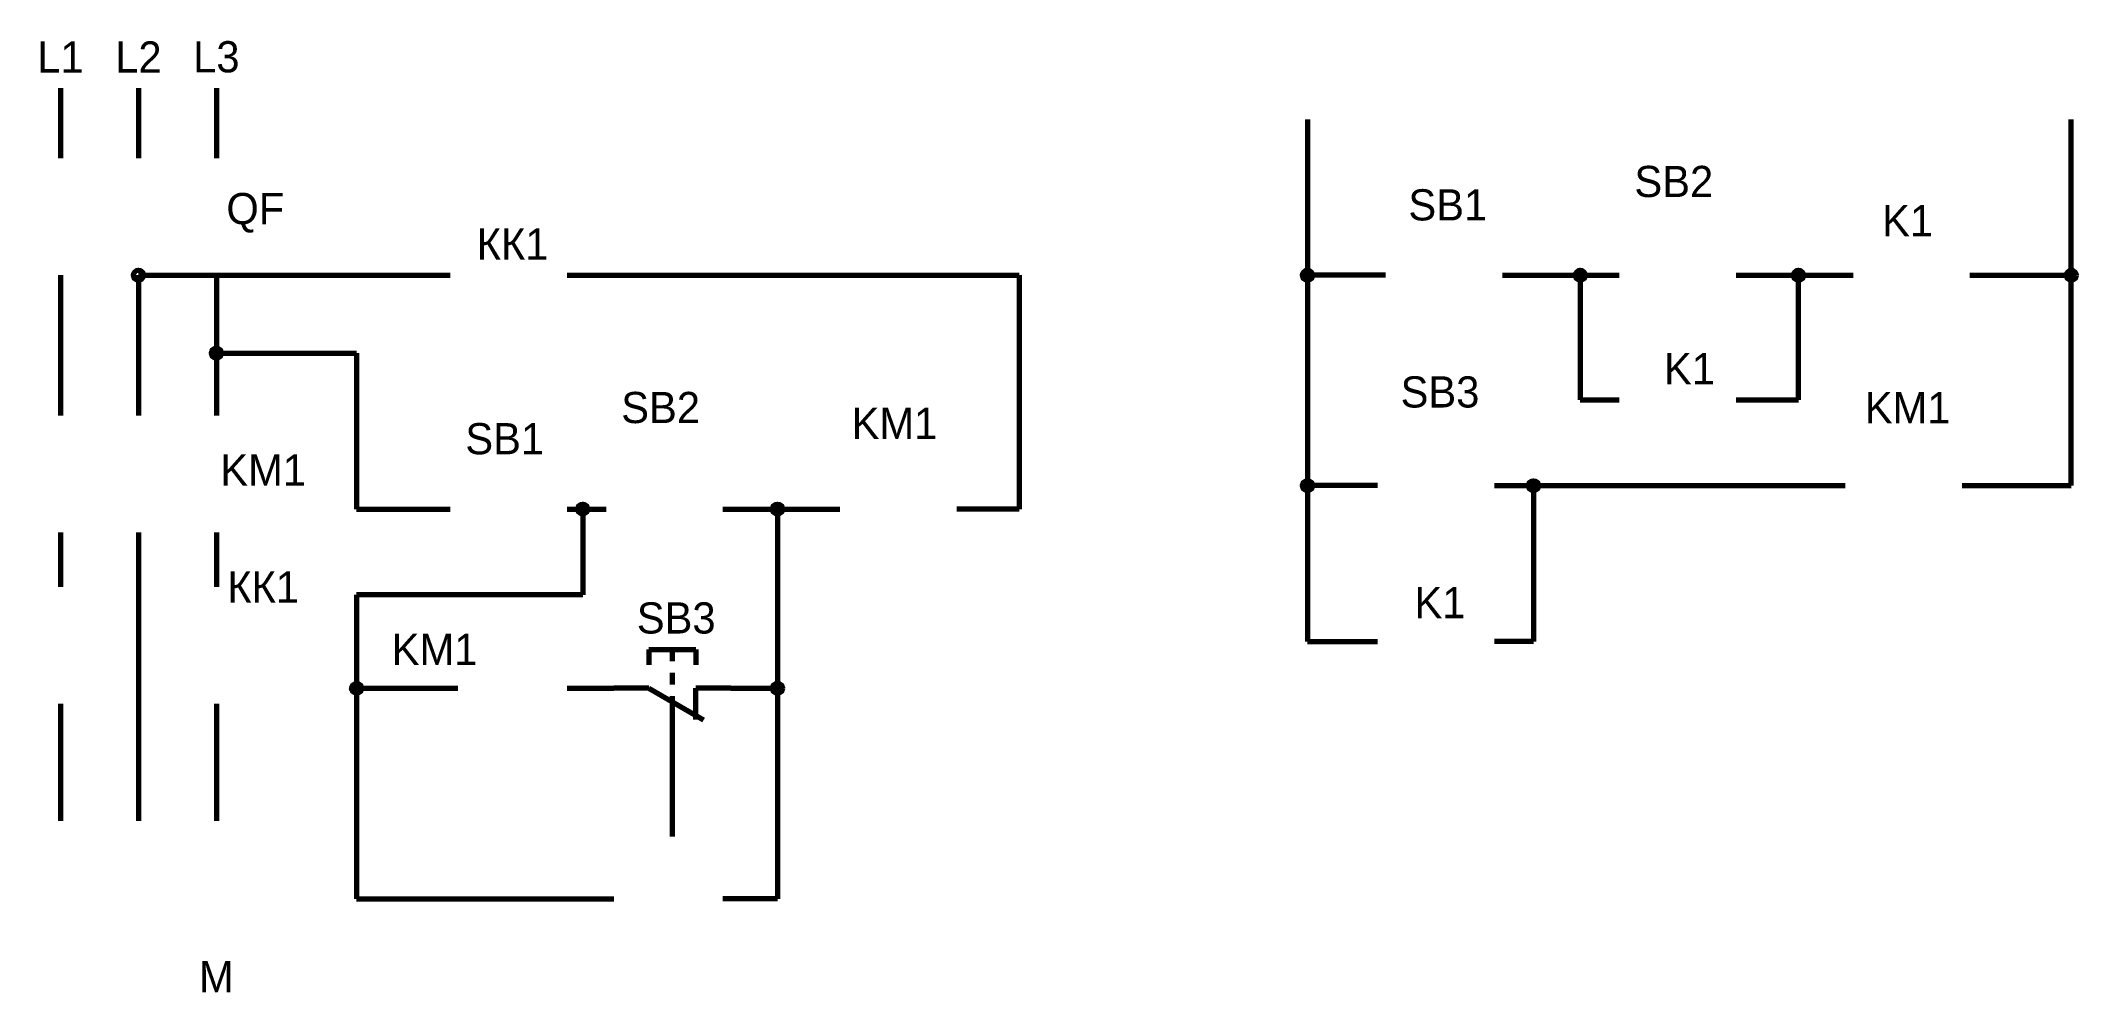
# Model space of a CAD drawing. Header units: millimetres. Extents: x 7 to 269, y 8 to 130.
import ezdxf

# ---------------------------------------------------------------- set-up
doc = ezdxf.new("R2010")
doc.units = ezdxf.units.MM
doc.header["$PDMODE"] = 1
doc.header["$PDSIZE"] = -2
for name, color, linetype, lineweight in [('Основний', 6, 'CONTINUOUS', 70), ('Позначення', 3, 'CONTINUOUS', 25), ('Силові ланцюги', 1, 'CONTINUOUS', 70)]:
    doc.layers.add(name, color=color, linetype=linetype, lineweight=lineweight)
doc.styles.add('unicode', font='unicode')

msp = doc.modelspace()

# ---------------------------------------------------------------- linework, layer by layer
at = {"layer": 'Основний'}
for p, q in [((170, 120), (170, 53)), ((268, 73), (268, 120)), ((20, 100), (60, 100)), ((75, 100), (133, 100)), ((133, 100), (133, 70)), ((180, 100), (170, 100)), ((195, 100), (210, 100)), ((205, 100), (205, 84)), ((225, 100), (240, 100)), ((233, 84), (233, 100)), ((255, 100), (268, 100)), ((30, 90), (48, 90)), ((48, 90), (48, 70)), ((205, 84), (210, 84)), ((225, 84), (233, 84)), ((179, 73), (170, 73)), ((194, 73), (239, 73)), ((199, 73), (199, 53)), ((254, 73), (268, 73)), ((48, 70), (60, 70)), ((75, 70), (80, 70)), ((77, 70), (77, 59)), ((95, 70), (110, 70)), ((102, 70), (102, 20)), ((133, 70), (125, 70)), ((77, 59), (48, 59)), ((48, 59), (48, 20)), ((170, 53), (179, 53)), ((199, 53), (194, 53)), ((85.5, 52), (91.5, 52)), ((85.5, 52), (85.5, 50)), ((88.5, 52), (88.5, 50.5)), ((91.5, 52), (91.5, 50)), ((88.5, 49), (88.5, 47.5)), ((48, 47), (61, 47)), ((75, 47), (81, 47)), ((85.5, 47), (81, 47)), ((85.5, 47), (92.5, 42.96)), ((88.5, 46), (88.5, 45.27)), ((88.5, 46), (88.5, 28)), ((96, 47), (91.5, 47)), ((91.5, 43), (91.5, 47)), ((96, 47), (102, 47)), ((48, 20), (81, 20)), ((102, 20), (95, 20))]:
    msp.add_line(p, q, dxfattribs=at)
for centre in [(20, 100), (170, 100), (205, 100), (233, 100), (268, 100), (30, 90), (170, 73), (199, 73), (77, 70), (102, 70), (48, 47), (102, 47)]:
    msp.add_circle(centre, 0.64, dxfattribs=at)
for p in [(81, 47), (96, 47)]:
    msp.add_point(p, dxfattribs=at)
at = {"layer": 'Силові ланцюги'}
for p, q in [((10, 124), (10, 115)), ((20, 124), (20, 115)), ((30, 124), (30, 115)), ((10, 100), (10, 82)), ((20, 100), (20, 82)), ((30, 100), (30, 82)), ((10, 67), (10, 60)), ((20, 67), (20, 30)), ((30, 67), (30, 60)), ((10, 45), (10, 30)), ((30, 45), (30, 30))]:
    msp.add_line(p, q, dxfattribs=at)

# ---------------------------------------------------------------- texts
at = {"layer": 'Позначення', "char_height": 4, "attachment_point": 5, "style": 'unicode'}
for s, insert, width in [('L1', (10, 128), 4), ('L2', (20, 128), 4.8889), ('L3', (30, 128), 4.8889), ('SB2', (217, 112), 8.8937), ('QF', (35, 108), 5.7778), ('SB1', (188, 109), 8.0048), ('K1\\P', (247, 107), 4.4444), ('КК1', (68, 104), 8), ('K1\\P', (219, 88), 4.4444), ('SB3', (187, 85), 8.8937), ('SB2', (87, 83), 8.8937), ('KM1', (247, 83), 8.4444), ('SB1', (67, 79), 8.0048), ('KM1', (117, 81), 8.4444), ('KM1', (36, 75), 8.4444), ('КК1', (36, 60), 8), ('SB3', (89, 56), 8.8937), ('K1\\P', (187, 58), 4.4444), ('KM1', (58, 52), 8.4444), ('M', (30, 10), 2.6667)]:
    msp.add_mtext(s, dxfattribs=dict(at, insert=insert, width=width))

doc.saveas('drawing.dxf')
